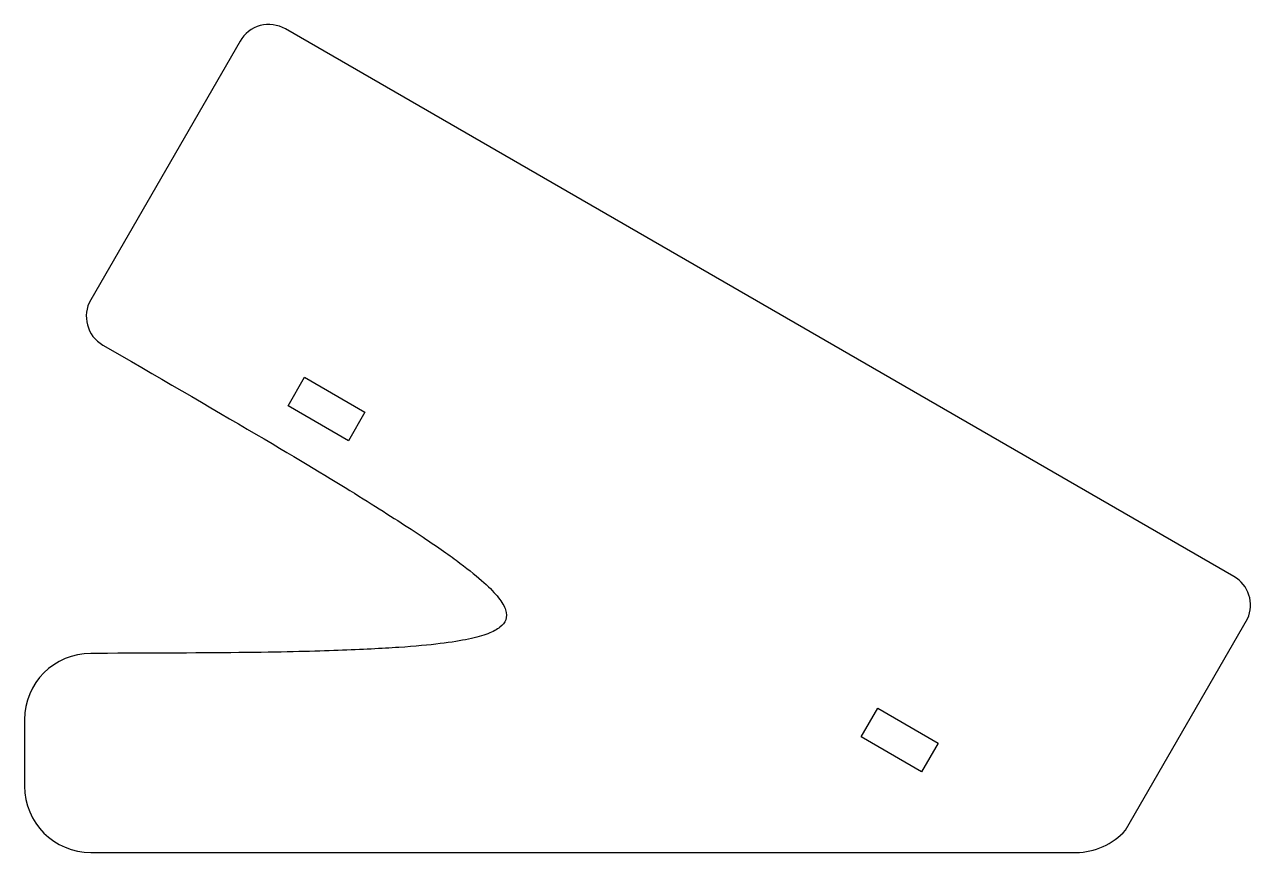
# Model space of a CAD drawing. Header units: millimetres. Extents: x -164 to 20, y 0 to 125.
import ezdxf

# ---------------------------------------------------------------- set-up
doc = ezdxf.new("R2010")
doc.units = ezdxf.units.MM
doc.layers.get('0').update_dxf_attribs({"linetype": 'CONTINUOUS'})

msp = doc.modelspace()

# ---------------------------------------------------------------- linework, layer by layer
for p, q in [((17.99, 41.58), (-124.93, 124.09)), ((-131.76, 122.26), (-154.26, 83.29)), ((-152.43, 76.46), (-148.1, 73.96)), ((1.67, 3.36), (20.05, 35.2)), ((-153.24, 30), (-154.24, 30)), ((-164.24, 20), (-164.24, 10)), ((-154.24, 0), (-5.81, 0))]:
    msp.add_line(p, q)
for points in [[(-124.53, 67.28), (-122.03, 71.61), (-112.94, 66.36), (-115.44, 62.03)], [(-26.56, 16.49), (-29.06, 12.16), (-38.16, 17.41), (-35.66, 21.74)]]:
    msp.add_lwpolyline(points, close=True)
for centre, radius, start, end in [((-127.43, 119.76), 5, 60, 150), ((-149.93, 80.79), 5, 150, 240), ((15.49, 37.25), 5, -24.1465, 60), ((-154.24, 20), 10, 90, 180), ((-154.24, 10), 10, 180, 270), ((-5.81, 10), 10, 270, 318.3781)]:
    msp.add_arc(centre, radius, start, end)
msp.add_rational_spline([(-148.1, 73.96), (-71.96, 30), (-153.24, 30)], [1, 3, 1], degree=2)

doc.saveas('drawing.dxf')
